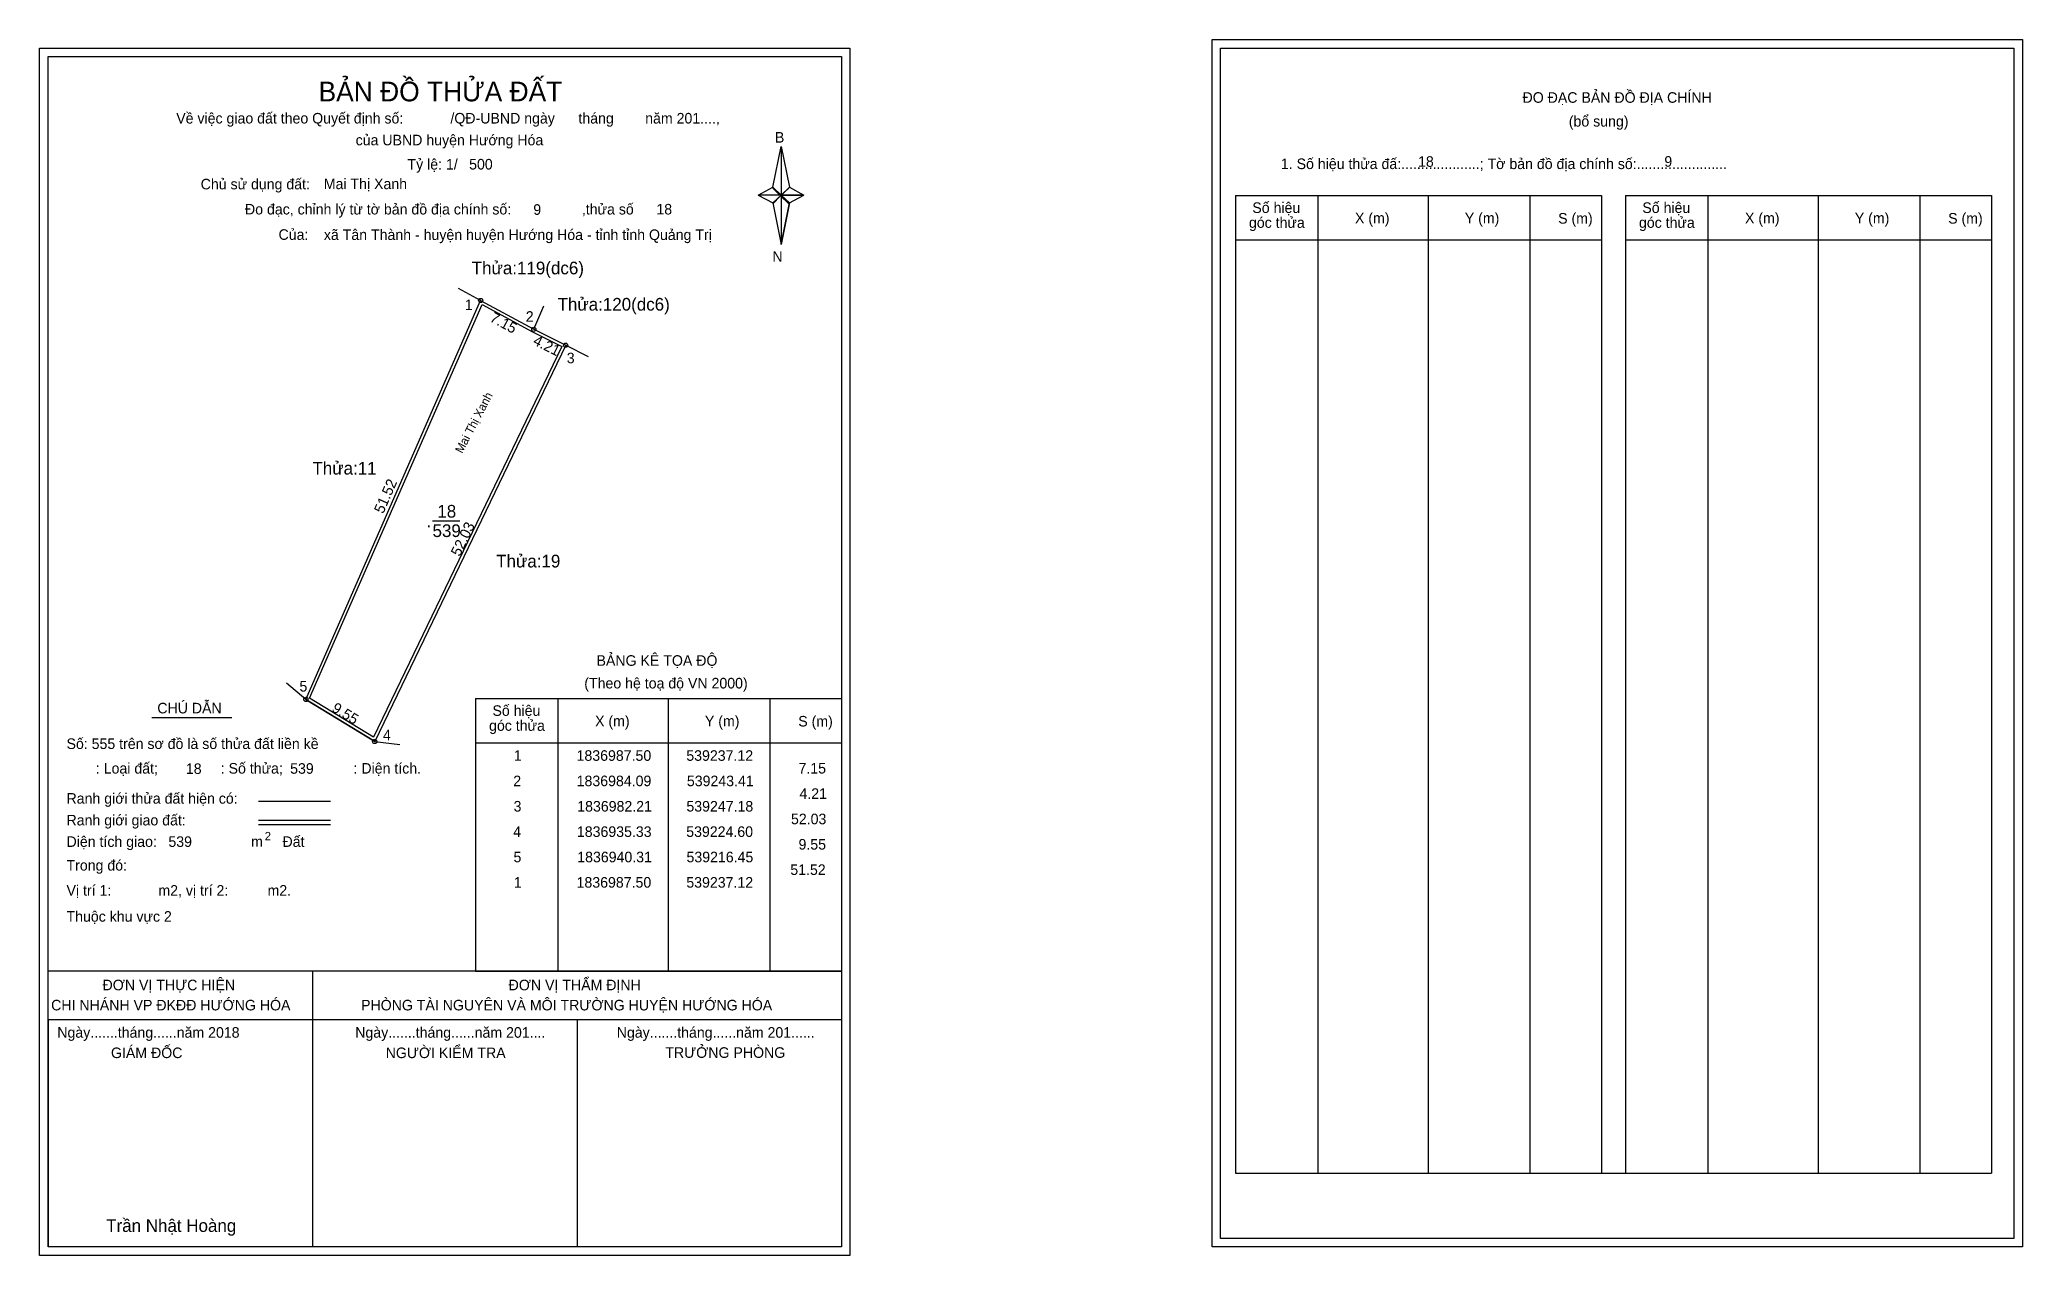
# Model space of a CAD drawing. Extents: x 539185 to 539419, y 1836875 to 1837018.
import ezdxf

# ---------------------------------------------------------------- set-up
doc = ezdxf.new("R2010")
doc.units = 0
for name, color, linetype in [('Level 1', 7, 'Continuous'), ('Level 10', 7, 'Continuous'), ('Level 11', 7, 'Continuous'), ('Level 13', 7, 'Continuous'), ('Level 27', 7, 'Continuous'), ('Level 28', 7, 'Continuous'), ('Level 3', 7, 'Continuous'), ('Level 36', 7, 'Continuous'), ('Level 49', 7, 'Continuous'), ('Level 5', 7, 'Continuous'), ('Level 53', 7, 'Continuous'), ('Level 55', 7, 'Continuous'), ('Level 6', 7, 'Continuous'), ('Level 63', 7, 'Continuous'), ('Level 9', 7, 'Continuous')]:
    doc.layers.add(name, color=color, linetype=linetype)

msp = doc.modelspace()

# ---------------------------------------------------------------- linework, layer by layer
at = {"layer": 'Level 1'}
for p, q in [((539185.96, 1837016.35), (539185.96, 1837016.35)), ((539324.62, 1837017.35), (539324.62, 1837017.35)), ((539271.67, 1837000.91), (539272.66, 1837005.73)), ((539272.66, 1837005.73), (539272.66, 1836999.96)), ((539272.66, 1837005.73), (539273.64, 1837000.91)), ((539269.95, 1836999.96), (539271.67, 1837000.91)), ((539271.67, 1837000.91), (539272.66, 1836999.96)), ((539272.58, 1836999.86), (539271.67, 1837000.8)), ((539272.66, 1836999.96), (539271.67, 1836999.04)), ((539272.58, 1836999.86), (539271.67, 1836998.93)), ((539271.67, 1836998.93), (539272.58, 1836999.86)), ((539271.67, 1836999.04), (539272.66, 1836994.11)), ((539273.57, 1837000.8), (539272.58, 1836999.86)), ((539272.58, 1836999.86), (539273.57, 1837000.8)), ((539273.57, 1836998.93), (539272.58, 1836999.86)), ((539273.64, 1837000.91), (539272.66, 1836999.96)), ((539272.66, 1836999.96), (539272.66, 1836994.11)), ((539272.66, 1836999.96), (539275.36, 1836999.96)), ((539272.66, 1836999.96), (539273.64, 1836999.04)), ((539273.64, 1836999.04), (539272.66, 1836994.11)), ((539273.64, 1836999.04), (539275.36, 1836999.96)), ((539326.39, 1836999.92), (539369.69, 1836999.92)), ((539336.19, 1836884.29), (539336.19, 1836999.92)), ((539349.22, 1836884.29), (539349.22, 1836999.92)), ((539361.21, 1836999.92), (539361.21, 1836884.29)), ((539369.69, 1836999.92), (539369.69, 1836884.29)), ((539372.52, 1836999.92), (539415.82, 1836999.92)), ((539382.31, 1836884.29), (539382.31, 1836999.92)), ((539395.35, 1836884.29), (539395.35, 1836999.92)), ((539407.34, 1836999.92), (539407.34, 1836884.29)), ((539415.82, 1836999.92), (539415.82, 1836884.29)), ((539326.39, 1836994.66), (539369.69, 1836994.66)), ((539372.52, 1836994.66), (539415.82, 1836994.66)), ((539236.51, 1836940.43), (539279.81, 1836940.43)), ((539246.31, 1836908.17), (539246.31, 1836940.43)), ((539259.34, 1836908.17), (539259.34, 1836940.43)), ((539271.33, 1836940.43), (539271.33, 1836908.17)), ((539236.51, 1836935.17), (539279.81, 1836935.17)), ((539210.85, 1836928.28), (539219.36, 1836928.28)), ((539210.85, 1836926.05), (539219.36, 1836926.05)), ((539210.85, 1836925.5), (539219.36, 1836925.5)), ((539239.38, 1836908.17), (539185.96, 1836908.17)), ((539279.81, 1836908.17), (539227.39, 1836908.17)), ((539236.51, 1836908.17), (539279.81, 1836908.17)), ((539279.81, 1836902.4), (539185.96, 1836902.4)), ((539185.96, 1836875.56), (539185.96, 1836902.4)), ((539326.39, 1836884.29), (539415.82, 1836884.29)), ((539279.81, 1836875.56), (539279.81, 1836875.56)), ((539418.47, 1836876.56), (539418.47, 1836876.56))]:
    msp.add_line(p, q, dxfattribs=at)
for points in [[(539271.67, 1837000.91), (539272.66, 1837005.73), (539272.66, 1836999.96)], [(539269.95, 1836999.96), (539271.67, 1836999.04), (539272.66, 1836999.96)], [(539272.66, 1836999.96), (539273.64, 1837000.91), (539275.36, 1836999.96)], [(539272.66, 1836999.96), (539272.66, 1836994.11), (539273.64, 1836999.04)]]:
    msp.add_lwpolyline(points, close=True, dxfattribs=at)
at = {"layer": 'Level 10'}
msp.add_line((539216.45, 1836940.31), (539224.6, 1836935.33), dxfattribs=at)
for points in [[(539224.6, 1836935.33), (539216.45, 1836940.31), (539237.12, 1836987.5), (539243.41, 1836984.09), (539247.18, 1836982.21)], [(539224.45, 1836935.83), (539216.89, 1836940.45), (539237.29, 1836987.01), (539243.25, 1836983.78), (539246.71, 1836982.05)]]:
    msp.add_lwpolyline(points, close=True, dxfattribs=at)
at = {"layer": 'Level 11'}
for centre in [(539237.12, 1836987.5), (539243.41, 1836984.09), (539247.18, 1836982.21), (539216.45, 1836940.31), (539224.6, 1836935.33), (539224.6, 1836935.33)]:
    msp.add_circle(centre, 0.25, dxfattribs=at)
at = {"layer": 'Level 27'}
for p, q in [((539237.12, 1836987.5), (539234.49, 1836988.93)), ((539243.41, 1836984.09), (539244.6, 1836986.85)), ((539247.18, 1836982.21), (539249.86, 1836980.87)), ((539216.45, 1836940.31), (539214.16, 1836942.25)), ((539224.6, 1836935.33), (539227.58, 1836934.97))]:
    msp.add_line(p, q, dxfattribs=at)
at = {"layer": 'Level 3'}
for p, q in [((539326.39, 1836999.92), (539326.39, 1836884.29)), ((539372.52, 1836999.92), (539372.52, 1836884.29)), ((539236.51, 1836940.43), (539236.51, 1836908.17))]:
    msp.add_line(p, q, dxfattribs=at)
at = {"layer": 'Level 5'}
for p, q in [((539198.22, 1836938.16), (539207.69, 1836938.16)), ((539217.25, 1836908.17), (539217.25, 1836875.56)), ((539185.96, 1836902.4), (539185.96, 1836875.56)), ((539185.96, 1836902.4), (539185.96, 1836875.56)), ((539248.53, 1836902.4), (539248.53, 1836875.56))]:
    msp.add_line(p, q, dxfattribs=at)
at = {"layer": 'Level 63'}
for points in [[(539323.63, 1837018.35), (539419.48, 1837018.35), (539419.48, 1836875.56), (539323.63, 1836875.56)], [(539184.96, 1837017.35), (539280.81, 1837017.35), (539280.81, 1836874.56), (539184.96, 1836874.56)], [(539185.96, 1837016.35), (539279.81, 1837016.35), (539279.81, 1836875.56), (539185.96, 1836875.56)], [(539324.63, 1837017.35), (539418.48, 1837017.35), (539418.48, 1836876.56), (539324.63, 1836876.56)]]:
    msp.add_lwpolyline(points, close=True, dxfattribs=at)
at = {"layer": 'Level 9'}
msp.add_line((539231.43, 1836961.42), (539234.67, 1836961.42), dxfattribs=at)

# ---------------------------------------------------------------- texts
at = {"layer": 'Level 1'}
for s, height, p in [('BẢN ĐỒ THỬA ĐẤT', 2.3328, (539217.95, 1837011.05)), ('ĐO ĐẠC BẢN ĐỒ ĐỊA CHÍNH', 1.25, (539360.36, 1837010.88)), ('Về việc giao đất theo Quyết định số:            /QĐ-UBND ngày      tháng        năm 201....,      ', 1.25, (539201.12, 1837008.43)), ('(bổ sung)', 1.25, (539365.83, 1837008.07)), ('của UBND huyện Hướng Hóa', 1.25, (539222.34, 1837005.85)), ('B', 1.25, (539271.93, 1837006.17)), ('1. Số hiệu thửa đấ:....................; Tờ bản đồ địa chính số:.......................', 1.25, (539331.78, 1837003.04)), ('Chủ sử dụng đất:', 1.25, (539204.01, 1837000.64)), ('Đo đạc, chỉnh lý từ tờ bản đồ địa chính số:                  ,thửa số                 ', 1.25, (539209.25, 1836997.67)), ('Số hiệu', 1.25, (539328.4, 1836997.85)), ('Số hiệu', 1.25, (539374.53, 1836997.85)), ('góc thửa', 1.25, (539328, 1836996.09)), ('X (m)', 1.25, (539340.54, 1836996.62)), ('Y (m)', 1.25, (539353.53, 1836996.62)), ('S (m)', 1.25, (539364.57, 1836996.59)), ('góc thửa', 1.25, (539374.13, 1836996.09)), ('X (m)', 1.25, (539386.67, 1836996.62)), ('Y (m)', 1.25, (539399.66, 1836996.62)), ('S (m)', 1.25, (539410.7, 1836996.59)), ('Của:', 1.25, (539213.22, 1836994.67)), ('N', 1.25, (539271.63, 1836992.08)), ('BẢNG KÊ TỌA ĐỘ', 1.25, (539250.83, 1836944.29)), ('(Theo hệ toạ độ VN 2000)', 1.25, (539249.38, 1836941.61)), ('CHÚ DẪN', 1.25, (539198.88, 1836938.66)), ('góc thửa', 1.25, (539238.12, 1836936.6)), ('Số hiệu', 1.25, (539238.52, 1836938.37)), ('X (m)', 1.25, (539250.66, 1836937.13)), ('Y (m)', 1.25, (539263.65, 1836937.13)), ('S (m)', 1.25, (539274.69, 1836937.11)), ('Số: 555 trên sơ đồ là số thửa đất liền kề', 1.25, (539188.14, 1836934.45)), (': Loại đất;                : Số thửa;                  : Diện tích.', 1.25, (539191.61, 1836931.54)), ('Ranh giới thửa đất hiện có:', 1.25, (539188.14, 1836927.98)), ('Ranh giới giao đất:', 1.25, (539188.14, 1836925.41)), ('Diện tích giao:                                Đất ', 1.25, (539188.14, 1836922.87)), ('m', 1.25, (539209.97, 1836922.88)), ('2', 1, (539211.58, 1836923.64)), ('Trong đó: ', 1.25, (539188.14, 1836920.07)), ('Vị trí 1:            m2, vị trí 2:          m2.', 1.25, (539188.14, 1836917.1)), ('Thuộc khu vực 2', 1.25, (539188.14, 1836914.02)), ('ĐƠN VỊ THỰC HIỆN', 1.25, (539192.4, 1836905.91)), ('ĐƠN VỊ THẨM ĐỊNH', 1.25, (539240.43, 1836905.91)), ('CHI NHÁNH VP ĐKĐĐ HƯỚNG HÓA', 1.25, (539186.32, 1836903.53)), ('PHÒNG TÀI NGUYÊN VÀ MÔI TRƯỜNG HUYỆN HƯỚNG HÓA', 1.25, (539222.98, 1836903.53)), ('Ngày.......tháng......năm 2018', 1.25, (539187.05, 1836900.3)), ('Ngày.......tháng......năm 201....', 1.25, (539222.29, 1836900.3)), ('Ngày.......tháng......năm 201......', 1.25, (539253.22, 1836900.3)), ('GIÁM ĐỐC', 1.25, (539193.4, 1836897.89)), ('NGƯỜI KIỂM TRA', 1.25, (539225.89, 1836897.89)), ('TRƯỞNG PHÒNG', 1.25, (539258.96, 1836897.92)), ('Trần Nhật Hoàng', 1.5, (539192.83, 1836877.33))]:
    msp.add_text(s, height=height, dxfattribs=at).set_placement(p)
at = {"layer": 'Level 11'}
msp.add_text('Tỷ lệ: 1/', height=1.25, dxfattribs=at).set_placement((539228.47, 1837002.98))
at = {"layer": 'Level 13'}
for s, p in [('18', (539232, 1836961.82)), ('.', (539230.73, 1836960.67)), ('539', (539231.43, 1836959.52))]:
    msp.add_text(s, height=1.5, dxfattribs=at).set_placement(p)
at = {"layer": 'Level 28'}
msp.add_text('Mai Thị Xanh', height=1, rotation=62.3488, dxfattribs=at).set_placement((539234.93, 1836969.34))
at = {"layer": 'Level 36'}
for s, p in [('Thửa:119(dc6)', (539236.07, 1836990.59)), ('Thửa:120(dc6)', (539246.22, 1836986.3)), ('Thửa:11', (539217.23, 1836966.91)), ('Thửa:19', (539238.96, 1836955.92))]:
    msp.add_text(s, height=1.5, dxfattribs=at).set_placement(p)
at = {"layer": 'Level 49'}
for s, rotation, p in [('7.15', 331.5012, (539238.11, 1836985.09)), ('4.21', 333.4919, (539243.21, 1836982.34)), ('51.52', 66.3419, (539225.6, 1836962.2)), ('52.03', 64.2817, (539234.66, 1836957.14)), ('9.55', 328.5733, (539219.41, 1836938.97))]:
    msp.add_text(s, height=1.25, rotation=rotation, dxfattribs=at).set_placement(p)
at = {"layer": 'Level 53'}
for s, p in [('1', (539241.06, 1836933.05)), ('1836987.50', (539248.47, 1836933.05)), ('539237.12', (539261.45, 1836933.05)), ('2', (539240.98, 1836930.05)), ('1836984.09', (539248.48, 1836930.05)), ('539243.41', (539261.52, 1836930.05)), ('7.15', (539274.72, 1836931.55)), ('4.21', (539274.83, 1836928.55)), ('3', (539241.02, 1836927.05)), ('1836982.21', (539248.55, 1836927.05)), ('539247.18', (539261.46, 1836927.05)), ('52.03', (539273.83, 1836925.55)), ('4', (539240.98, 1836924.05)), ('1836935.33', (539248.51, 1836924.05)), ('539224.60', (539261.44, 1836924.05)), ('9.55', (539274.72, 1836922.55)), ('5', (539241.01, 1836921.05)), ('1836940.31', (539248.55, 1836921.05)), ('539216.45', (539261.47, 1836921.05)), ('1', (539241.06, 1836918.05)), ('1836987.50', (539248.47, 1836918.05)), ('539237.12', (539261.45, 1836918.05)), ('51.52', (539273.75, 1836919.55))]:
    msp.add_text(s, height=1.25, dxfattribs=at).set_placement(p)
at = {"layer": 'Level 55'}
for s, height, p in [('119', 0.055, (539237.07, 1836987.45)), ('1', 0.2, (539237.07, 1836987.5)), ('11', 0.055, (539237.09, 1836987.45)), ('11', 0.055, (539237.09, 1836987.45)), ('2', 0.2, (539243.34, 1836984.09)), ('119', 0.055, (539243.35, 1836984.04)), ('120', 0.055, (539243.35, 1836984.04)), ('3', 0.2, (539247.12, 1836982.21)), ('120', 0.055, (539247.12, 1836982.15)), ('19', 0.055, (539247.14, 1836982.15)), ('19', 0.055, (539247.14, 1836982.15)), ('5', 0.2, (539216.39, 1836940.31)), ('11', 0.055, (539216.41, 1836940.26)), ('11', 0.055, (539216.41, 1836940.26)), ('4', 0.2, (539224.53, 1836935.33)), ('19', 0.055, (539224.56, 1836935.28)), ('19', 0.055, (539224.56, 1836935.28))]:
    msp.add_text(s, height=height, dxfattribs=at).set_placement(p)
at = {"layer": 'Level 6'}
for s, p in [('500', (539235.76, 1837002.99)), ('18', (539348, 1837003.31)), ('9', (539377.13, 1837003.32)), ('Mai Thị Xanh', (539218.57, 1837000.67)), ('9', (539243.35, 1836997.63)), ('18', (539257.91, 1836997.67)), ('xã Tân Thành - huyện huyện Hướng Hóa - tỉnh tỉnh Quảng Trị', (539218.58, 1836994.65)), ('18', (539202.26, 1836931.5)), ('539', (539214.59, 1836931.52)), ('539', (539200.19, 1836922.87))]:
    msp.add_text(s, height=1.25, dxfattribs=at).set_placement(p)
at = {"layer": 'Level 9'}
for s, p in [('1', (539235.26, 1836986.36)), ('2', (539242.46, 1836984.98)), ('3', (539247.31, 1836980.07)), ('5', (539215.69, 1836941.24)), ('4', (539225.57, 1836935.47))]:
    msp.add_text(s, height=1.25, dxfattribs=at).set_placement(p)

doc.saveas('drawing.dxf')
